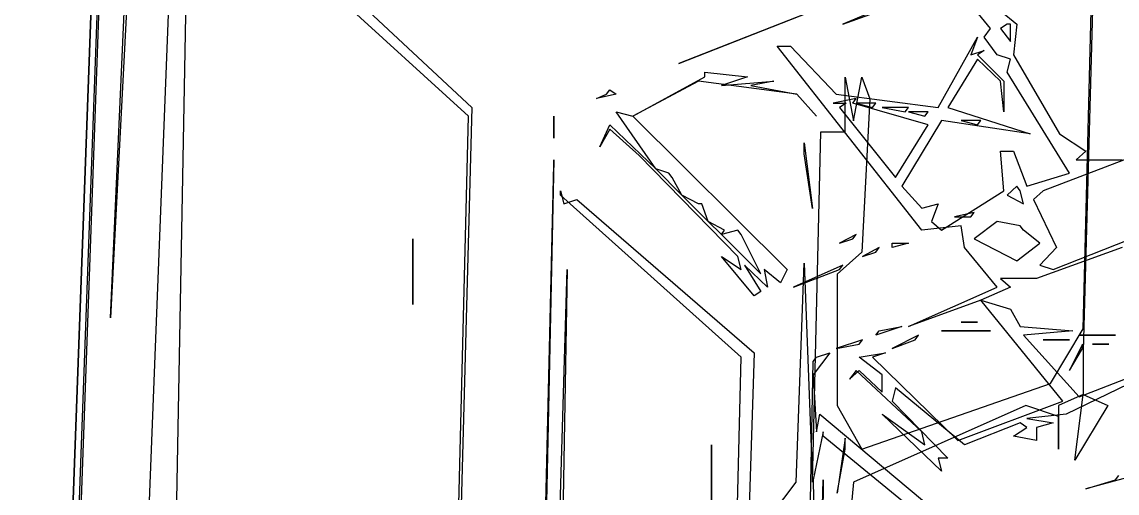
# Model space of a CAD drawing. Extents: x 10 to 24926, y 26 to 24942.
# Drawn here: x 88 to 3345, y 6211 to 7611 of the extents above; entities that cross this region are included whole.
import ezdxf

# ---------------------------------------------------------------- set-up
doc = ezdxf.new("R2010")
doc.units = 0

msp = doc.modelspace()

# ---------------------------------------------------------------- linework, layer by layer
for p, q in [((804.8487, 21072.4031, 1560.9187), (219.5042, 4975.4285, 7999.7086)), ((243.8936, 5788.407, 7674.5172), (804.8487, 21039.884, 1573.9264)), ((3560.8459, 18373.3145, 2640.5542), (3243.7843, 6633.9047, 7336.3181)), ((3243.7843, 6698.943, 7310.3028), (3536.4565, 18308.2762, 2666.5695)), ((439.0084, 5463.2156, 7804.5938), (804.8487, 14861.2473, 4045.3811)), ((4824.2188, 8580.7292, 567.7083), (2041.0156, 7486.9792, 1005.2083)), ((2041.0156, 7486.9792, 1005.2083), (4785.1562, 8567.7083, 572.9167)), ((322.2656, 8437.5, 625), (87.8906, 1992.1875, 3203.125)), ((97.6562, 2317.7083, 3072.9167), (322.2656, 8424.4792, 630.2083)), ((351.5625, 6731.7708, 1307.2917), (419.9219, 8281.25, 687.5)), ((419.9219, 8294.2708, 682.2917), (1425.7812, 7356.7708, 1057.2917)), ((429.6875, 8229.1667, 708.3333), (351.5625, 6731.7708, 1307.2917)), ((1416.0156, 7330.7292, 1067.7083), (429.6875, 8229.1667, 708.3333)), ((585.3445, 8227.3426, 6698.943), (536.5658, 5593.2922, 7752.5631)), ((2968.75, 7591.1458, 963.5417), (2851.5625, 7734.375, 906.25)), ((2685.5469, 7669.2708, 932.2917), (2529.2969, 7604.1667, 958.3333)), ((2529.2969, 7604.1667, 958.3333), (2675.7812, 7656.25, 937.5)), ((2998.0469, 7643.2292, 942.7083), (3046.875, 7604.1667, 958.3333)), ((2949.2188, 7565.1042, 973.9583), (2968.75, 7591.1458, 963.5417)), ((3017.5781, 7604.1667, 958.3333), (2998.0469, 7591.1458, 963.5417)), ((2998.0469, 7591.1458, 963.5417), (3027.3438, 7552.0833, 979.1667)), ((3027.3438, 7604.1667, 958.3333), (3017.5781, 7604.1667, 958.3333)), ((3027.3438, 7552.0833, 979.1667), (3027.3438, 7604.1667, 958.3333)), ((3046.875, 7604.1667, 958.3333), (3037.1094, 7513.0208, 994.7917)), ((2812.5, 7356.7708, 1057.2917), (2929.6875, 7565.1042, 973.9583)), ((2929.6875, 7565.1042, 973.9583), (2910.1562, 7513.0208, 994.7917)), ((2988.2812, 7513.0208, 994.7917), (2949.2188, 7565.1042, 973.9583)), ((2763.6719, 6992.1875, 1203.125), (2333.9844, 7539.0625, 984.375)), ((2333.9844, 7539.0625, 984.375), (2373.0469, 7539.0625, 984.375)), ((2373.0469, 7539.0625, 984.375), (2509.7656, 7395.8333, 1041.6667)), ((2910.1562, 7513.0208, 994.7917), (2949.2188, 7526.0417, 989.5833)), ((2949.2188, 7526.0417, 989.5833), (2929.6875, 7513.0208, 994.7917)), ((3154.2969, 6875, 1250), (4863.2812, 7552.0833, 979.1667)), ((2929.6875, 7500, 1000), (2841.7969, 7356.7708, 1057.2917)), ((2929.6875, 7513.0208, 994.7917), (3007.8125, 7434.8958, 1026.0417)), ((2998.0469, 7434.8958, 1026.0417), (2929.6875, 7500, 1000)), ((3027.3438, 7500, 1000), (2988.2812, 7513.0208, 994.7917)), ((3017.5781, 7460.9375, 1015.625), (3027.3438, 7500, 1000)), ((3037.1094, 7513.0208, 994.7917), (3173.8281, 7278.6458, 1088.5417)), ((2119.1406, 7460.9375, 1015.625), (2246.0938, 7447.9167, 1020.8333)), ((2119.1406, 7447.9167, 1020.8333), (2119.1406, 7460.9375, 1015.625)), ((3203.125, 7161.4583, 1135.4167), (3017.5781, 7460.9375, 1015.625)), ((1904.2969, 7330.7292, 1067.7083), (2119.1406, 7447.9167, 1020.8333)), ((2099.6094, 7434.8958, 1026.0417), (1904.2969, 7330.7292, 1067.7083)), ((2392.5781, 7395.8333, 1041.6667), (2099.6094, 7434.8958, 1026.0417)), ((2246.0938, 7447.9167, 1020.8333), (2167.9688, 7421.875, 1031.25)), ((2167.9688, 7421.875, 1031.25), (2324.2188, 7434.8958, 1026.0417)), ((2324.2188, 7434.8958, 1026.0417), (2255.8594, 7421.875, 1031.25)), ((2536.493, 7284.2875, 7076.165), (2536.493, 7446.8832, 7011.1267)), ((2536.493, 7446.8832, 7011.1267), (2560.8823, 7316.8066, 7063.1573)), ((2560.8823, 7316.8066, 7063.1573), (2585.2717, 7446.8832, 7011.1267)), ((2585.2717, 7446.8832, 7011.1267), (2609.661, 7381.8449, 7037.142)), ((3007.8125, 7343.75, 1062.5), (2998.0469, 7434.8958, 1026.0417)), ((3007.8125, 7434.8958, 1026.0417), (3007.8125, 7343.75, 1062.5)), ((1855.4688, 7395.8333, 1041.6667), (1796.875, 7382.8125, 1046.875)), ((1796.875, 7382.8125, 1046.875), (1826.1719, 7395.8333, 1041.6667)), ((1826.1719, 7395.8333, 1041.6667), (1835.9375, 7408.8542, 1036.4583)), ((1835.9375, 7408.8542, 1036.4583), (1855.4688, 7395.8333, 1041.6667)), ((2255.8594, 7421.875, 1031.25), (2392.5781, 7395.8333, 1041.6667)), ((2392.5781, 7395.8333, 1041.6667), (2451.1719, 7330.7292, 1067.7083)), ((2451.1719, 7330.7292, 1067.7083), (2392.5781, 7395.8333, 1041.6667)), ((2509.7656, 7395.8333, 1041.6667), (2812.5, 7356.7708, 1057.2917)), ((2568.3594, 7382.8125, 1046.875), (2500, 7369.7917, 1052.0833)), ((2500, 7369.7917, 1052.0833), (2539.0625, 7369.7917, 1052.0833)), ((2539.0625, 7369.7917, 1052.0833), (2519.5312, 7356.7708, 1057.2917)), ((2558.5938, 7369.7917, 1052.0833), (2568.3594, 7382.8125, 1046.875)), ((2783.2031, 7304.6875, 1078.125), (2558.5938, 7369.7917, 1052.0833)), ((2626.9531, 7369.7917, 1052.0833), (2568.3594, 7369.7917, 1052.0833)), ((2568.3594, 7369.7917, 1052.0833), (2617.1875, 7356.7708, 1057.2917)), ((2609.661, 7381.8449, 7037.142), (2585.2717, 6926.577, 7219.2492)), ((2617.1875, 7356.7708, 1057.2917), (2626.9531, 7369.7917, 1052.0833)), ((1425.7812, 7356.7708, 1057.2917), (1298.8281, 2656.25, 2937.5)), ((1298.8281, 2682.2917, 2927.0833), (1416.0156, 7330.7292, 1067.7083)), ((1669.9219, 7330.7292, 1067.7083), (1669.9219, 7265.625, 1093.75)), ((1669.9219, 7317.7083, 1072.9167), (1669.9219, 7330.7292, 1067.7083)), ((1972.6562, 7174.4792, 1130.2083), (1855.4688, 7343.75, 1062.5)), ((1855.4688, 7343.75, 1062.5), (1904.2969, 7330.7292, 1067.7083)), ((1904.2969, 7330.7292, 1067.7083), (2363.2812, 6875, 1250)), ((2519.5312, 7356.7708, 1057.2917), (2685.5469, 7148.4375, 1140.625)), ((2724.6094, 7356.7708, 1057.2917), (2646.4844, 7356.7708, 1057.2917)), ((2646.4844, 7356.7708, 1057.2917), (2714.8438, 7343.75, 1062.5)), ((2714.8438, 7343.75, 1062.5), (2724.6094, 7356.7708, 1057.2917)), ((2783.2031, 7343.75, 1062.5), (2724.6094, 7343.75, 1062.5)), ((2724.6094, 7343.75, 1062.5), (2773.4375, 7330.7292, 1067.7083)), ((2773.4375, 7330.7292, 1067.7083), (2783.2031, 7343.75, 1062.5)), ((2841.7969, 7356.7708, 1057.2917), (3085.9375, 7278.6458, 1088.5417)), ((1669.9219, 7265.625, 1093.75), (1669.9219, 7317.7083, 1072.9167)), ((1806.6406, 7239.5833, 1104.1667), (1835.9375, 7304.6875, 1078.125)), ((1835.9375, 7304.6875, 1078.125), (1972.6562, 7174.4792, 1130.2083)), ((2685.5469, 7148.4375, 1140.625), (2783.2031, 7304.6875, 1078.125)), ((2822.2656, 7317.7083, 1072.9167), (2705.0781, 7122.3958, 1151.0417)), ((3085.9375, 7278.6458, 1088.5417), (2822.2656, 7317.7083, 1072.9167)), ((2939.4531, 7317.7083, 1072.9167), (2880.8594, 7317.7083, 1072.9167)), ((2880.8594, 7317.7083, 1072.9167), (2929.6875, 7304.6875, 1078.125)), ((2929.6875, 7304.6875, 1078.125), (2939.4531, 7317.7083, 1072.9167)), ((1835.9375, 7291.6667, 1083.3333), (1806.6406, 7239.5833, 1104.1667)), ((1923.8281, 7213.5417, 1114.5833), (1835.9375, 7291.6667, 1083.3333)), ((2438.9355, 6243.675, 7492.41), (2463.3249, 7284.2875, 7076.165)), ((2463.3249, 7284.2875, 7076.165), (2536.493, 7284.2875, 7076.165)), ((3173.8281, 7278.6458, 1088.5417), (3251.9531, 7226.5625, 1109.375)), ((2414.5462, 7251.7684, 7089.1727), (2438.9355, 7056.6535, 7167.2186)), ((2414.5462, 7219.2492, 7102.1803), (2414.5462, 7251.7684, 7089.1727)), ((3466.7969, 7239.5833, 1104.1667), (3125, 7109.375, 1156.25)), ((1669.9219, 7200.5208, 1119.7917), (1572.2656, 2591.1458, 2963.5417)), ((1669.9219, 7187.5, 1125), (1669.9219, 7200.5208, 1119.7917)), ((2216.7969, 6914.0625, 1234.375), (1923.8281, 7213.5417, 1114.5833)), ((2438.9355, 7056.6535, 7167.2186), (2414.5462, 7219.2492, 7102.1803)), ((3007.8125, 7109.375, 1156.25), (2998.0469, 7226.5625, 1109.375)), ((2998.0469, 7226.5625, 1109.375), (3037.1094, 7226.5625, 1109.375)), ((3037.1094, 7226.5625, 1109.375), (3076.1719, 7122.3958, 1151.0417)), ((3251.9531, 7226.5625, 1109.375), (3222.6562, 7200.5208, 1119.7917)), ((3222.6562, 7200.5208, 1119.7917), (3359.375, 7200.5208, 1119.7917)), ((1562.5, 2695.3125, 2921.875), (1669.9219, 7187.5, 1125)), ((2011.7188, 7161.4583, 1135.4167), (1972.6562, 7174.4792, 1130.2083)), ((1972.6562, 7174.4792, 1130.2083), (2050.7812, 7096.3542, 1161.4583)), ((2021.4844, 7148.4375, 1140.625), (2011.7188, 7161.4583, 1135.4167)), ((2050.7812, 7096.3542, 1161.4583), (2021.4844, 7148.4375, 1140.625)), ((3076.1719, 7122.3958, 1151.0417), (3203.125, 7161.4583, 1135.4167)), ((1689.4531, 7109.375, 1156.25), (1699.2188, 7070.3125, 1171.875)), ((1689.4531, 7096.3542, 1161.4583), (1689.4531, 7109.375, 1156.25)), ((2705.0781, 7122.3958, 1151.0417), (2763.6719, 7057.2917, 1177.0833)), ((2822.2656, 6992.1875, 1203.125), (3007.8125, 7109.375, 1156.25)), ((3046.875, 7122.3958, 1151.0417), (3017.5781, 7096.3542, 1161.4583)), ((3056.6406, 7109.375, 1156.25), (3046.875, 7122.3958, 1151.0417)), ((3066.4062, 7070.3125, 1171.875), (3056.6406, 7109.375, 1156.25)), ((3125, 7109.375, 1156.25), (3095.7031, 7083.3333, 1166.6667)), ((2226.5625, 6614.5833, 1354.1667), (1689.4531, 7096.3542, 1161.4583)), ((1699.2188, 7070.3125, 1171.875), (1738.2812, 7083.3333, 1166.6667)), ((1738.2812, 7083.3333, 1166.6667), (2265.625, 6627.6042, 1348.9583)), ((2099.6094, 7070.3125, 1171.875), (2050.7812, 7096.3542, 1161.4583)), ((2050.7812, 7096.3542, 1161.4583), (2128.9062, 7018.2292, 1192.7083)), ((2109.375, 7070.3125, 1171.875), (2099.6094, 7070.3125, 1171.875)), ((2128.9062, 7018.2292, 1192.7083), (2109.375, 7070.3125, 1171.875)), ((2763.6719, 7057.2917, 1177.0833), (2812.5, 7070.3125, 1171.875)), ((2812.5, 7070.3125, 1171.875), (2792.9688, 7018.2292, 1192.7083)), ((3017.5781, 7096.3542, 1161.4583), (3066.4062, 7070.3125, 1171.875)), ((3095.7031, 7083.3333, 1166.6667), (3164.0625, 6940.1042, 1223.9583)), ((2919.9219, 7044.2708, 1182.2917), (2861.3281, 7031.25, 1187.5)), ((2910.1562, 7031.25, 1187.5), (2919.9219, 7044.2708, 1182.2917)), ((2177.7344, 6992.1875, 1203.125), (2128.9062, 7018.2292, 1192.7083)), ((2128.9062, 7018.2292, 1192.7083), (2167.9688, 6979.1667, 1208.3333)), ((2880.8594, 7005.2083, 1197.9167), (2763.6719, 6992.1875, 1203.125)), ((2792.9688, 7018.2292, 1192.7083), (2822.2656, 6992.1875, 1203.125)), ((2861.3281, 7031.25, 1187.5), (2910.1562, 7031.25, 1187.5)), ((2890.625, 6940.1042, 1223.9583), (2880.8594, 7005.2083, 1197.9167)), ((2988.2812, 7018.2292, 1192.7083), (2919.9219, 6966.1458, 1213.5417)), ((3056.6406, 7005.2083, 1197.9167), (2988.2812, 7018.2292, 1192.7083)), ((3066.4062, 6992.1875, 1203.125), (3056.6406, 7005.2083, 1197.9167)), ((2167.9688, 6979.1667, 1208.3333), (2177.7344, 6992.1875, 1203.125)), ((2216.7969, 6992.1875, 1203.125), (2167.9688, 6979.1667, 1208.3333)), ((2167.9688, 6979.1667, 1208.3333), (2285.1562, 6861.9792, 1255.2083)), ((2226.5625, 6979.1667, 1208.3333), (2216.7969, 6992.1875, 1203.125)), ((2285.1562, 6861.9792, 1255.2083), (2226.5625, 6979.1667, 1208.3333)), ((2568.3594, 6979.1667, 1208.3333), (2519.5312, 6953.125, 1218.75)), ((2558.5938, 6966.1458, 1213.5417), (2568.3594, 6979.1667, 1208.3333)), ((3115.2344, 6953.125, 1218.75), (3066.4062, 6992.1875, 1203.125)), ((1250, 6966.1458, 1213.5417), (1250, 6770.8333, 1291.6667)), ((1250, 6953.125, 1218.75), (1250, 6966.1458, 1213.5417)), ((1250, 6770.8333, 1291.6667), (1250, 6953.125, 1218.75)), ((2519.5312, 6953.125, 1218.75), (2558.5938, 6966.1458, 1213.5417)), ((2636.7188, 6940.1042, 1223.9583), (2587.8906, 6914.0625, 1234.375)), ((2626.9531, 6927.0833, 1229.1667), (2636.7188, 6940.1042, 1223.9583)), ((2675.7812, 6953.125, 1218.75), (2724.6094, 6953.125, 1218.75)), ((2724.6094, 6953.125, 1218.75), (2675.7812, 6940.1042, 1223.9583)), ((2675.7812, 6940.1042, 1223.9583), (2675.7812, 6953.125, 1218.75)), ((2988.2812, 6822.9167, 1270.8333), (2890.625, 6940.1042, 1223.9583)), ((2919.9219, 6966.1458, 1213.5417), (3046.875, 6901.0417, 1239.5833)), ((3046.875, 6901.0417, 1239.5833), (3115.2344, 6953.125, 1218.75)), ((3359.375, 6940.1042, 1223.9583), (3105.4688, 6848.9583, 1260.4167)), ((3164.0625, 6940.1042, 1223.9583), (3115.2344, 6888.0208, 1244.7917)), ((2265.625, 6796.875, 1281.25), (2167.9688, 6914.0625, 1234.375)), ((2167.9688, 6914.0625, 1234.375), (2226.5625, 6875, 1250)), ((2226.5625, 6875, 1250), (2216.7969, 6914.0625, 1234.375)), ((2585.2717, 6926.577, 7219.2492), (2512.1036, 6861.5387, 7245.2645)), ((2587.8906, 6914.0625, 1234.375), (2626.9531, 6927.0833, 1229.1667)), ((1660.1562, 5156.25, 1937.5), (1708.9844, 6875, 1250)), ((1708.9844, 6875, 1250), (1679.6875, 5195.3125, 1921.875)), ((2304.6875, 6822.9167, 1270.8333), (2236.3281, 6888.0208, 1244.7917)), ((2236.3281, 6888.0208, 1244.7917), (2285.1562, 6809.8958, 1276.0417)), ((2343.75, 6835.9375, 1265.625), (2294.9219, 6875, 1250)), ((2294.9219, 6875, 1250), (2304.6875, 6822.9167, 1270.8333)), ((2363.2812, 6875, 1250), (2343.75, 6835.9375, 1265.625)), ((2529.2969, 6888.0208, 1244.7917), (2382.8125, 6822.9167, 1270.8333)), ((2382.8125, 6822.9167, 1270.8333), (2519.5312, 6875, 1250)), ((2390.1568, 6243.675, 7492.41), (2414.5462, 6894.0578, 7232.2569)), ((2414.5462, 6894.0578, 7232.2569), (2438.9355, 6243.675, 7492.41)), ((2519.5312, 6875, 1250), (2529.2969, 6888.0208, 1244.7917)), ((3115.2344, 6888.0208, 1244.7917), (3154.2969, 6875, 1250)), ((2512.1036, 6861.5387, 7245.2645), (2512.1036, 6471.309, 7401.3564)), ((3105.4688, 6848.9583, 1260.4167), (2998.0469, 6848.9583, 1260.4167)), ((2998.0469, 6848.9583, 1260.4167), (3027.3438, 6822.9167, 1270.8333)), ((2285.1562, 6809.8958, 1276.0417), (2265.625, 6796.875, 1281.25)), ((2724.6094, 6705.7292, 1317.7083), (2988.2812, 6822.9167, 1270.8333)), ((3027.3438, 6822.9167, 1270.8333), (2939.4531, 6783.8542, 1286.4583)), ((2939.4531, 6783.8542, 1286.4583), (2724.6094, 6705.7292, 1317.7083)), ((2939.4531, 6783.8542, 1286.4583), (3027.3438, 6757.8125, 1296.875)), ((3183.5938, 6484.375, 1406.25), (2939.4531, 6783.8542, 1286.4583)), ((3027.3438, 6757.8125, 1296.875), (3056.6406, 6705.7292, 1317.7083)), ((3232.4219, 6497.3958, 1401.0417), (3867.1875, 6744.7917, 1302.0833)), ((2880.8594, 6718.75, 1312.5), (2929.6875, 6718.75, 1312.5)), ((2890.625, 6718.75, 1312.5), (2880.8594, 6718.75, 1312.5)), ((2929.6875, 6718.75, 1312.5), (2890.625, 6718.75, 1312.5)), ((2705.0781, 6705.7292, 1317.7083), (2626.9531, 6679.6875, 1328.125)), ((2626.9531, 6679.6875, 1328.125), (2636.7188, 6692.7083, 1322.9167)), ((2636.7188, 6692.7083, 1322.9167), (2705.0781, 6705.7292, 1317.7083)), ((2753.9062, 6679.6875, 1328.125), (2675.7812, 6640.625, 1343.75)), ((2744.1406, 6666.6667, 1333.3333), (2753.9062, 6679.6875, 1328.125)), ((2822.2656, 6692.7083, 1322.9167), (2968.75, 6692.7083, 1322.9167)), ((2832.0312, 6692.7083, 1322.9167), (2822.2656, 6692.7083, 1322.9167)), ((2968.75, 6692.7083, 1322.9167), (2832.0312, 6692.7083, 1322.9167)), ((3056.6406, 6705.7292, 1317.7083), (3212.8906, 6692.7083, 1322.9167)), ((3212.8906, 6692.7083, 1322.9167), (3066.4062, 6679.6875, 1328.125)), ((3066.4062, 6679.6875, 1328.125), (3232.4219, 6497.3958, 1401.0417)), ((3146.2269, 6536.3473, 7375.3411), (3243.7843, 6698.943, 7310.3028)), ((3232.4219, 6679.6875, 1328.125), (3339.8438, 6679.6875, 1328.125)), ((3242.1875, 6679.6875, 1328.125), (3232.4219, 6679.6875, 1328.125)), ((3339.8438, 6679.6875, 1328.125), (3242.1875, 6679.6875, 1328.125)), ((2587.8906, 6666.6667, 1333.3333), (2509.7656, 6640.625, 1343.75)), ((2509.7656, 6640.625, 1343.75), (2578.125, 6653.6458, 1338.5417)), ((2578.125, 6653.6458, 1338.5417), (2587.8906, 6666.6667, 1333.3333)), ((2675.7812, 6640.625, 1343.75), (2744.1406, 6666.6667, 1333.3333)), ((3125, 6666.6667, 1333.3333), (3203.125, 6666.6667, 1333.3333)), ((3134.7656, 6666.6667, 1333.3333), (3125, 6666.6667, 1333.3333)), ((3203.125, 6666.6667, 1333.3333), (3134.7656, 6666.6667, 1333.3333)), ((3242.1875, 6653.6458, 1338.5417), (3203.125, 6575.5208, 1369.7917)), ((3242.1875, 6640.625, 1343.75), (3242.1875, 6653.6458, 1338.5417)), ((3271.4844, 6653.6458, 1338.5417), (3320.3125, 6653.6458, 1338.5417)), ((3281.25, 6653.6458, 1338.5417), (3271.4844, 6653.6458, 1338.5417)), ((3320.3125, 6653.6458, 1338.5417), (3281.25, 6653.6458, 1338.5417)), ((2187.5, 5013.0208, 1994.7917), (2226.5625, 6614.5833, 1354.1667)), ((2265.625, 6627.6042, 1348.9583), (2216.7969, 5091.1458, 1963.5417)), ((2490.2344, 6627.6042, 1348.9583), (2441.4062, 6562.5, 1375)), ((2441.4062, 6601.5625, 1359.375), (2451.1719, 6614.5833, 1354.1667)), ((2451.1719, 6614.5833, 1354.1667), (2490.2344, 6627.6042, 1348.9583)), ((2578.125, 6614.5833, 1354.1667), (2656.25, 6627.6042, 1348.9583)), ((2646.4844, 6562.5, 1375), (2578.125, 6614.5833, 1354.1667)), ((2656.25, 6627.6042, 1348.9583), (2617.1875, 6614.5833, 1354.1667)), ((2617.1875, 6614.5833, 1354.1667), (2871.0938, 6367.1875, 1453.125)), ((3203.125, 6575.5208, 1369.7917), (3242.1875, 6640.625, 1343.75)), ((3243.7843, 6633.9047, 7336.3181), (3243.7843, 6503.8281, 7388.3487)), ((2363.2812, 2903.6458, 2838.5417), (2441.4062, 6601.5625, 1359.375)), ((2441.4062, 6562.5, 1375), (2451.1719, 6393.2292, 1442.7083)), ((2568.3594, 6575.5208, 1369.7917), (2548.8281, 6549.4792, 1380.2083)), ((2548.8281, 6549.4792, 1380.2083), (2578.125, 6575.5208, 1369.7917)), ((2763.6719, 6393.2292, 1442.7083), (2568.3594, 6575.5208, 1369.7917)), ((2578.125, 6575.5208, 1369.7917), (2646.4844, 6510.4167, 1395.8333)), ((2646.4844, 6510.4167, 1395.8333), (2646.4844, 6562.5, 1375)), ((3408.2031, 6549.4792, 1380.2083), (3193.3594, 6445.3125, 1421.875)), ((2585.2717, 6341.2324, 7453.387), (3146.2269, 6536.3473, 7375.3411)), ((2685.5469, 6523.4375, 1390.625), (2675.7812, 6484.375, 1406.25)), ((2890.625, 6354.1667, 1458.3333), (2685.5469, 6523.4375, 1390.625)), ((2675.7812, 6484.375, 1406.25), (2841.7969, 6315.1042, 1473.9583)), ((2871.0938, 6367.1875, 1453.125), (3183.5938, 6484.375, 1406.25)), ((3243.7843, 6503.8281, 7388.3487), (3170.6162, 6471.309, 7401.3564)), ((3219.3949, 6308.7133, 7466.3947), (3243.7843, 6503.8281, 7388.3487)), ((3243.7843, 6503.8281, 7388.3487), (3316.9523, 6471.309, 7401.3564)), ((2512.1036, 6471.309, 7401.3564), (2585.2717, 6341.2324, 7453.387)), ((3073.0588, 6471.309, 7401.3564), (2560.8823, 6243.675, 7492.41)), ((3170.6162, 6438.7898, 7414.3641), (3073.0588, 6471.309, 7401.3564)), ((3170.6162, 6471.309, 7401.3564), (3170.6162, 6341.2324, 7453.387)), ((3316.9523, 6471.309, 7401.3564), (3219.3949, 6308.7133, 7466.3947)), ((2451.1719, 6393.2292, 1442.7083), (2460.9375, 6445.3125, 1421.875)), ((2460.9375, 6445.3125, 1421.875), (2802.7344, 6158.8542, 1536.4583)), ((2822.2656, 6276.0417, 1489.5833), (2646.4844, 6445.3125, 1421.875)), ((2646.4844, 6445.3125, 1421.875), (2773.4375, 6354.1667, 1458.3333)), ((3056.6406, 6419.2708, 1432.2917), (2890.625, 6354.1667, 1458.3333)), ((3076.1719, 6406.25, 1437.5), (3056.6406, 6419.2708, 1432.2917)), ((3193.3594, 6445.3125, 1421.875), (3076.1719, 6432.2917, 1427.0833)), ((3076.1719, 6432.2917, 1427.0833), (3154.2969, 6419.2708, 1432.2917)), ((3154.2969, 6419.2708, 1432.2917), (3105.4688, 6406.25, 1437.5)), ((3170.6162, 6341.2324, 7453.387), (3170.6162, 6438.7898, 7414.3641)), ((2470.7031, 6393.2292, 1442.7083), (2441.4062, 6250, 1500)), ((2470.7031, 6380.2083, 1447.9167), (2470.7031, 6393.2292, 1442.7083)), ((2773.4375, 6354.1667, 1458.3333), (2763.6719, 6393.2292, 1442.7083)), ((3037.1094, 6380.2083, 1447.9167), (3076.1719, 6406.25, 1437.5)), ((3105.4688, 6406.25, 1437.5), (3105.4688, 6367.1875, 1453.125)), ((2138.6719, 6354.1667, 1458.3333), (2138.6719, 6171.875, 1531.25)), ((2138.6719, 6341.1458, 1463.5417), (2138.6719, 6354.1667, 1458.3333)), ((2773.4375, 6132.8125, 1546.875), (2470.7031, 6380.2083, 1447.9167)), ((2536.493, 6373.7516, 7440.3794), (2512.1036, 6211.1559, 7505.4177)), ((2536.493, 6341.2324, 7453.387), (2536.493, 6373.7516, 7440.3794)), ((3105.4688, 6367.1875, 1453.125), (3037.1094, 6380.2083, 1447.9167)), ((2138.6719, 6171.875, 1531.25), (2138.6719, 6341.1458, 1463.5417)), ((2512.1036, 6211.1559, 7505.4177), (2536.493, 6341.2324, 7453.387)), ((2841.7969, 6315.1042, 1473.9583), (2812.5, 6315.1042, 1473.9583)), ((2812.5, 6315.1042, 1473.9583), (2822.2656, 6276.0417, 1489.5833)), ((3398.4375, 6263.0208, 1494.7917), (3251.9531, 6223.9583, 1510.4167)), ((3339.8438, 6250, 1500), (3349.6094, 6263.0208, 1494.7917)), ((2316.9888, 6146.1176, 7531.433), (2390.1568, 6243.675, 7492.41)), ((2441.4062, 6250, 1500), (2451.1719, 5625, 1750)), ((2451.1719, 5625, 1750), (2470.7031, 6250, 1500)), ((2470.7031, 6250, 1500), (2460.9375, 4934.8958, 2026.0417)), ((2560.8823, 6243.675, 7492.41), (2463.3249, 5235.5816, 7895.6473)), ((3251.9531, 6223.9583, 1510.4167), (3339.8438, 6250, 1500))]:
    msp.add_line(p, q)

doc.saveas('drawing.dxf')
